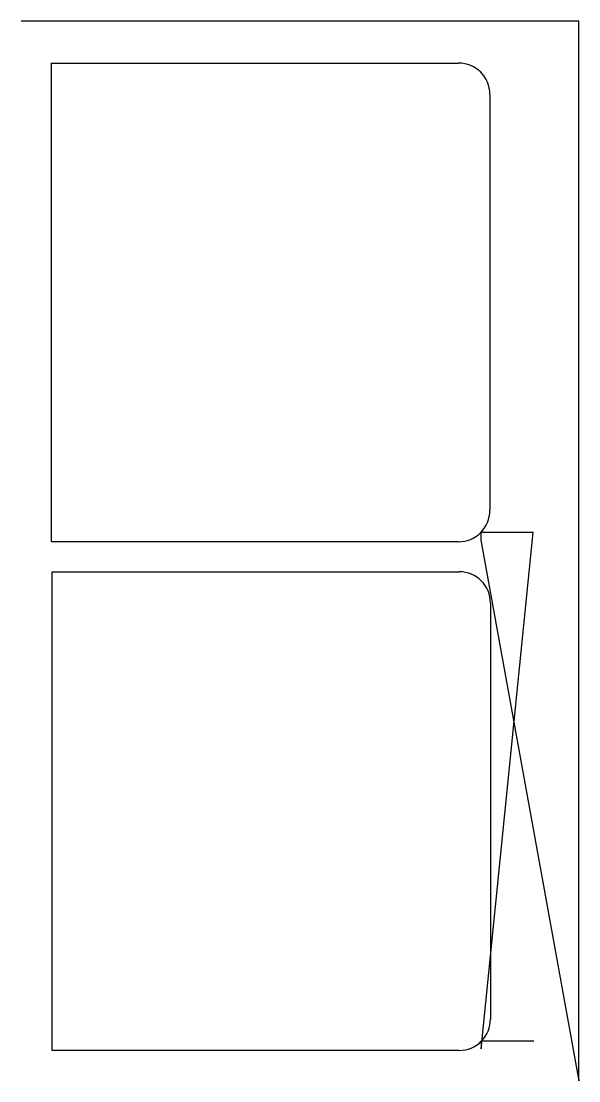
# Model space of a CAD drawing. Header units: metres. Extents: x 439 to 810, y 319 to 1025.
import ezdxf

# ---------------------------------------------------------------- set-up
doc = ezdxf.new("R2010")
doc.units = ezdxf.units.M

msp = doc.modelspace()

# ---------------------------------------------------------------- linework, layer by layer
at = {"layer": 'TOOL_0'}
for p, q in [((439.656, 1024.794), (438.656, 1024.794)), ((809.612, 1024.794), (439.656, 1024.794)), ((809.612, 320.46), (809.612, 1024.794)), ((458.824, 678.286), (458.824, 996.886)), ((458.824, 996.886), (729.624, 996.886)), ((750.424, 976.086), (750.424, 699.086)), ((779.332, 684.378), (744.332, 684.378)), ((744.332, 684.378), (744.332, 679.378)), ((744.762, 340.764), (779.332, 684.378)), ((729.624, 678.286), (458.824, 678.286)), ((744.332, 679.378), (809.612, 319.46)), ((459.254, 339.672), (459.254, 658.272)), ((459.254, 658.272), (730.054, 658.272)), ((750.854, 637.472), (750.854, 360.472)), ((779.762, 345.764), (744.762, 345.764)), ((744.762, 345.764), (744.762, 340.764)), ((730.054, 339.672), (459.254, 339.672)), ((809.612, 319.46), (809.612, 320.46)), ((809.612, 320.46), (809.612, 319.46)), ((809.612, 319.46), (809.612, 320.46))]:
    msp.add_line(p, q, dxfattribs=at)
for centre, start, end in [((729.624, 976.086), 0, 90), ((729.624, 699.086), 315, 0), ((729.624, 699.086), 270, 315), ((730.054, 637.472), 0, 90), ((730.054, 360.472), 315, 0), ((730.054, 360.472), 270, 315)]:
    msp.add_arc(centre, 20.8, start, end, dxfattribs=at)

doc.saveas('drawing.dxf')
